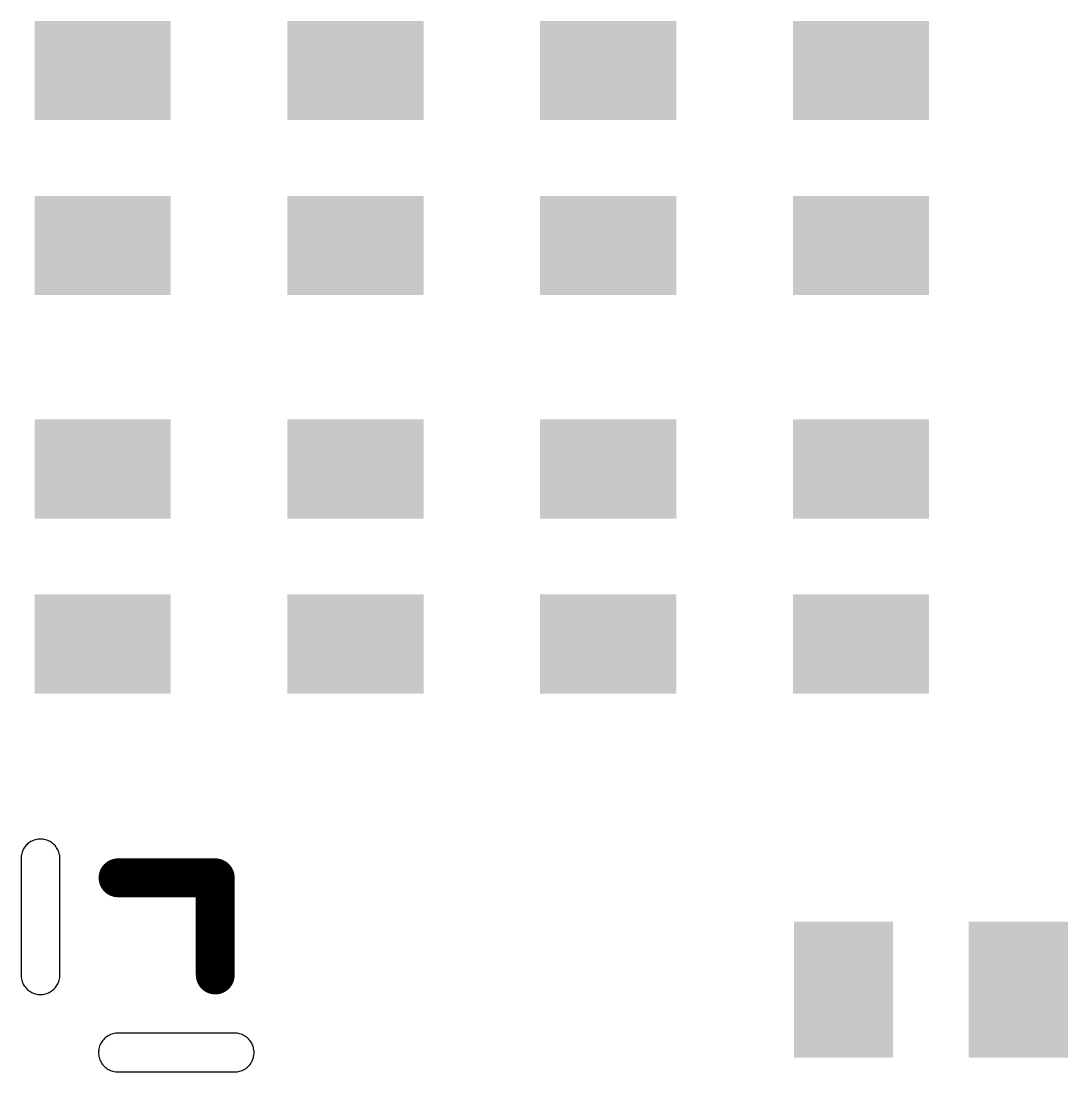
# Model space of a CAD drawing. Header units: inches. Extents: x -3.1 to 90.9, y -0.8 to 60.1.
# Drawn here: x 26.3 to 31.69, y 18.6 to 24.01 of the extents above; entities that cross this region are included whole.
import ezdxf

# ---------------------------------------------------------------- set-up
doc = ezdxf.new("R2010")
doc.units = ezdxf.units.IN
doc.layers.add('Top Overlay', color=2, linetype='Continuous')
doc.layers.add('Top Paste', color=8, linetype='Continuous')

# ---------------------------------------------------------------- blocks, each defined once
blk = doc.blocks.new('R0402_331')
at = {"layer": 'Top Paste'}
for points in [[(-0.705, -0.35), (-0.705, 0.35), (-0.195, 0.35), (-0.195, -0.35)], [(0.195, -0.35), (0.195, 0.35), (0.705, 0.35), (0.705, -0.35)]]:
    blk.add_hatch(color=8, dxfattribs=at).paths.add_polyline_path(points)
blk = doc.blocks.new('R0402_332')
at = {"layer": 'Top Paste'}
for points in [[(-0.705, -0.35), (-0.705, 0.35), (-0.195, 0.35), (-0.195, -0.35)], [(0.195, -0.35), (0.195, 0.35), (0.705, 0.35), (0.705, -0.35)]]:
    blk.add_hatch(color=8, dxfattribs=at).paths.add_polyline_path(points)
blk = doc.blocks.new('R0402_333')
at = {"layer": 'Top Paste'}
for points in [[(-0.705, -0.35), (-0.705, 0.35), (-0.195, 0.35), (-0.195, -0.35)], [(0.195, -0.35), (0.195, 0.35), (0.705, 0.35), (0.705, -0.35)]]:
    blk.add_hatch(color=8, dxfattribs=at).paths.add_polyline_path(points)
blk = doc.blocks.new('R0402_335')
at = {"layer": 'Top Paste'}
for points in [[(-0.705, -0.35), (-0.705, 0.35), (-0.195, 0.35), (-0.195, -0.35)], [(0.195, -0.35), (0.195, 0.35), (0.705, 0.35), (0.705, -0.35)]]:
    blk.add_hatch(color=8, dxfattribs=at).paths.add_polyline_path(points)
blk = doc.blocks.new('R0402_336')
at = {"layer": 'Top Paste'}
for points in [[(-0.705, -0.35), (-0.705, 0.35), (-0.195, 0.35), (-0.195, -0.35)], [(0.195, -0.35), (0.195, 0.35), (0.705, 0.35), (0.705, -0.35)]]:
    blk.add_hatch(color=8, dxfattribs=at).paths.add_polyline_path(points)
blk = doc.blocks.new('R0402_337')
at = {"layer": 'Top Paste'}
for points in [[(-0.705, -0.35), (-0.705, 0.35), (-0.195, 0.35), (-0.195, -0.35)], [(0.195, -0.35), (0.195, 0.35), (0.705, 0.35), (0.705, -0.35)]]:
    blk.add_hatch(color=8, dxfattribs=at).paths.add_polyline_path(points)
blk = doc.blocks.new('R0402_343')
at = {"layer": 'Top Paste'}
for points in [[(-0.705, -0.35), (-0.705, 0.35), (-0.195, 0.35), (-0.195, -0.35)], [(0.195, -0.35), (0.195, 0.35), (0.705, 0.35), (0.705, -0.35)]]:
    blk.add_hatch(color=8, dxfattribs=at).paths.add_polyline_path(points)
blk = doc.blocks.new('R0402_346')
at = {"layer": 'Top Paste'}
for points in [[(-0.705, -0.35), (-0.705, 0.35), (-0.195, 0.35), (-0.195, -0.35)], [(0.195, -0.35), (0.195, 0.35), (0.705, 0.35), (0.705, -0.35)]]:
    blk.add_hatch(color=8, dxfattribs=at).paths.add_polyline_path(points)
blk = doc.blocks.new('R0402_347')
at = {"layer": 'Top Paste'}
for points in [[(-0.705, -0.35), (-0.705, 0.35), (-0.195, 0.35), (-0.195, -0.35)], [(0.195, -0.35), (0.195, 0.35), (0.705, 0.35), (0.705, -0.35)]]:
    blk.add_hatch(color=8, dxfattribs=at).paths.add_polyline_path(points)
blk = doc.blocks.new('WQFN_40_L5_0_W5_0_P0_4_BL_EP_374')
at = {"layer": 'Top Overlay', "const_width": 0.2}
for points in [[(-2.1998, 2.6999), (-2.6999, 2.6999)], [(-2.6999, 2.1998), (-2.6999, 2.6999)]]:
    blk.add_lwpolyline(points, dxfattribs=at)
at = {"layer": 'Top Overlay', "const_width": 0.1}
for points in [[(-2.7499, 2.6999, 1), (-2.6499, 2.6999, 1)], [(-2.7499, 2.6999, 1), (-2.6499, 2.6999, 1)], [(-2.2498, 2.6999, 1), (-2.1498, 2.6999, 1)], [(-2.7499, 2.1998, 1), (-2.6499, 2.1998, 1)]]:
    blk.add_lwpolyline(points, format="xyb", close=True, dxfattribs=at)
at = {"layer": 'Top Paste'}
for p, q in [((-1.8716, 2.8701), (-1.876, 2.8653)), ((-1.8668, 2.8745), (-1.8716, 2.8701)), ((-1.8617, 2.8787), (-1.8668, 2.8745)), ((-1.8564, 2.8825), (-1.8617, 2.8787)), ((-1.8509, 2.886), (-1.8564, 2.8825)), ((-1.8451, 2.889), (-1.8509, 2.886)), ((-1.8391, 2.8917), (-1.8451, 2.889)), ((-1.833, 2.8941), (-1.8391, 2.8917)), ((-1.8267, 2.896), (-1.833, 2.8941)), ((-1.8204, 2.8974), (-1.8267, 2.896)), ((-1.8139, 2.8985), (-1.8204, 2.8974)), ((-1.8074, 2.8992), (-1.8139, 2.8985)), ((-1.8009, 2.8994), (-1.8074, 2.8992)), ((-1.7943, 2.8992), (-1.8009, 2.8994)), ((-1.7878, 2.8985), (-1.7943, 2.8992)), ((-1.7878, 2.8985), (-1.7878, 2.8985)), ((-1.7814, 2.8974), (-1.7878, 2.8985)), ((-1.775, 2.896), (-1.7814, 2.8974)), ((-1.7687, 2.8941), (-1.775, 2.896)), ((-1.7626, 2.8917), (-1.7687, 2.8941)), ((-1.7566, 2.889), (-1.7626, 2.8917)), ((-1.7509, 2.886), (-1.7566, 2.889)), ((-1.7453, 2.8825), (-1.7509, 2.886)), ((-1.74, 2.8787), (-1.7453, 2.8825)), ((-1.7349, 2.8745), (-1.74, 2.8787)), ((-1.7301, 2.8701), (-1.7349, 2.8745)), ((-1.7257, 2.8653), (-1.7301, 2.8701)), ((-1.9, 2.8124), (-1.9007, 2.8059)), ((-1.8989, 2.8189), (-1.9, 2.8124)), ((-1.8975, 2.8252), (-1.8989, 2.8189)), ((-1.8956, 2.8315), (-1.8975, 2.8252)), ((-1.8932, 2.8376), (-1.8956, 2.8315)), ((-1.8905, 2.8436), (-1.8932, 2.8376)), ((-1.8875, 2.8493), (-1.8905, 2.8436)), ((-1.884, 2.8549), (-1.8875, 2.8493)), ((-1.8802, 2.8602), (-1.884, 2.8549)), ((-1.876, 2.8653), (-1.8802, 2.8602)), ((-1.7215, 2.8602), (-1.7257, 2.8653)), ((-1.7177, 2.8549), (-1.7215, 2.8602)), ((-1.7142, 2.8494), (-1.7177, 2.8549)), ((-1.7112, 2.8436), (-1.7142, 2.8494)), ((-1.7085, 2.8376), (-1.7112, 2.8436)), ((-1.7062, 2.8315), (-1.7085, 2.8376)), ((-1.7043, 2.8252), (-1.7062, 2.8315)), ((-1.7028, 2.8189), (-1.7043, 2.8252)), ((-1.7017, 2.8124), (-1.7028, 2.8189)), ((-1.7011, 2.8059), (-1.7017, 2.8124)), ((-1.9007, 2.8059), (-1.9009, 2.7994)), ((-1.9009, 2.7994), (-1.9009, 2.1994)), ((-1.7009, 2.7994), (-1.7011, 2.8059)), ((-1.7009, 2.1994), (-1.7009, 2.7994)), ((-1.9009, 2.1994), (-1.9007, 2.1928)), ((-1.9007, 2.1928), (-1.9, 2.1863)), ((-1.9, 2.1863), (-1.8989, 2.1799)), ((-1.8989, 2.1799), (-1.8975, 2.1735)), ((-1.8975, 2.1735), (-1.8956, 2.1672)), ((-1.8956, 2.1672), (-1.8932, 2.1611)), ((-1.7085, 2.1611), (-1.7062, 2.1672)), ((-1.7062, 2.1672), (-1.7043, 2.1735)), ((-1.7043, 2.1735), (-1.7028, 2.1799)), ((-1.7028, 2.1799), (-1.7017, 2.1863)), ((-1.7017, 2.1863), (-1.7011, 2.1928)), ((-1.7011, 2.1928), (-1.7009, 2.1994)), ((-1.8932, 2.1611), (-1.8905, 2.1551)), ((-1.8905, 2.1551), (-1.8875, 2.1493)), ((-1.8875, 2.1493), (-1.884, 2.1438)), ((-1.884, 2.1438), (-1.8802, 2.1385)), ((-1.8802, 2.1385), (-1.876, 2.1334)), ((-1.876, 2.1334), (-1.8716, 2.1286)), ((-1.8716, 2.1286), (-1.8668, 2.1242)), ((-1.8668, 2.1242), (-1.8617, 2.12)), ((-1.8617, 2.12), (-1.8564, 2.1162)), ((-1.8564, 2.1162), (-1.8508, 2.1127)), ((-1.8508, 2.1127), (-1.8451, 2.1097)), ((-1.8451, 2.1097), (-1.8391, 2.107)), ((-1.7626, 2.107), (-1.7566, 2.1097)), ((-1.7566, 2.1097), (-1.7509, 2.1127)), ((-1.7509, 2.1127), (-1.7453, 2.1162)), ((-1.7453, 2.1162), (-1.74, 2.12)), ((-1.74, 2.12), (-1.7349, 2.1242)), ((-1.7349, 2.1242), (-1.7301, 2.1286)), ((-1.7301, 2.1286), (-1.7257, 2.1334)), ((-1.7257, 2.1334), (-1.7215, 2.1385)), ((-1.7215, 2.1385), (-1.7177, 2.1438)), ((-1.7177, 2.1438), (-1.7142, 2.1494)), ((-1.7142, 2.1494), (-1.7112, 2.1551)), ((-1.7112, 2.1551), (-1.7085, 2.1611)), ((-1.8391, 2.107), (-1.833, 2.1047)), ((-1.833, 2.1047), (-1.8267, 2.1028)), ((-1.8267, 2.1028), (-1.8204, 2.1013)), ((-1.8204, 2.1013), (-1.8139, 2.1002)), ((-1.8139, 2.1002), (-1.8074, 2.0996)), ((-1.8074, 2.0996), (-1.8009, 2.0994)), ((-1.8009, 2.0994), (-1.7943, 2.0996)), ((-1.7943, 2.0996), (-1.7878, 2.1002)), ((-1.7878, 2.1002), (-1.7814, 2.1013)), ((-1.7814, 2.1013), (-1.775, 2.1028)), ((-1.775, 2.1028), (-1.7687, 2.1047)), ((-1.7687, 2.1047), (-1.7626, 2.107)), ((-2.8376, 1.8932), (-2.8436, 1.8905)), ((-2.8315, 1.8956), (-2.8376, 1.8932)), ((-2.8252, 1.8975), (-2.8315, 1.8956)), ((-2.8189, 1.8989), (-2.8252, 1.8975)), ((-2.8124, 1.9), (-2.8189, 1.8989)), ((-2.8059, 1.9007), (-2.8124, 1.9)), ((-2.7994, 1.9009), (-2.8059, 1.9007)), ((-2.1994, 1.9009), (-2.7994, 1.9009)), ((-2.1928, 1.9007), (-2.1994, 1.9009)), ((-2.1863, 1.9), (-2.1928, 1.9007)), ((-2.1863, 1.9), (-2.1863, 1.9)), ((-2.1799, 1.8989), (-2.1863, 1.9)), ((-2.1735, 1.8975), (-2.1799, 1.8989)), ((-2.1672, 1.8956), (-2.1735, 1.8975)), ((-2.1611, 1.8932), (-2.1672, 1.8956)), ((-2.1551, 1.8905), (-2.1611, 1.8932)), ((-2.8917, 1.8391), (-2.8941, 1.833)), ((-2.889, 1.8451), (-2.8917, 1.8391)), ((-2.886, 1.8508), (-2.889, 1.8451)), ((-2.8825, 1.8564), (-2.886, 1.8508)), ((-2.8787, 1.8617), (-2.8825, 1.8564)), ((-2.8745, 1.8668), (-2.8787, 1.8617)), ((-2.8701, 1.8716), (-2.8745, 1.8668)), ((-2.8653, 1.876), (-2.8701, 1.8716)), ((-2.8602, 1.8802), (-2.8653, 1.876)), ((-2.8549, 1.884), (-2.8602, 1.8802)), ((-2.8494, 1.8875), (-2.8549, 1.884)), ((-2.8436, 1.8905), (-2.8494, 1.8875)), ((-2.1494, 1.8875), (-2.1551, 1.8905)), ((-2.1438, 1.884), (-2.1494, 1.8875)), ((-2.1385, 1.8802), (-2.1438, 1.884)), ((-2.1334, 1.876), (-2.1385, 1.8802)), ((-2.1286, 1.8716), (-2.1334, 1.876)), ((-2.1242, 1.8668), (-2.1286, 1.8716)), ((-2.12, 1.8617), (-2.1242, 1.8668)), ((-2.1162, 1.8564), (-2.12, 1.8617)), ((-2.1127, 1.8509), (-2.1162, 1.8564)), ((-2.1097, 1.8451), (-2.1127, 1.8509)), ((-2.107, 1.8391), (-2.1097, 1.8451)), ((-2.1047, 1.833), (-2.107, 1.8391)), ((-2.8992, 1.8074), (-2.8994, 1.8009)), ((-2.8994, 1.8009), (-2.8992, 1.7943)), ((-2.8985, 1.8139), (-2.8992, 1.8074)), ((-2.8992, 1.7943), (-2.8985, 1.7878)), ((-2.8974, 1.8204), (-2.8985, 1.8139)), ((-2.8985, 1.7878), (-2.8974, 1.7814)), ((-2.896, 1.8267), (-2.8974, 1.8204)), ((-2.8941, 1.833), (-2.896, 1.8267)), ((-2.1028, 1.8267), (-2.1047, 1.833)), ((-2.1013, 1.8204), (-2.1028, 1.8267)), ((-2.1002, 1.8139), (-2.1013, 1.8204)), ((-2.1013, 1.7814), (-2.1002, 1.7878)), ((-2.0996, 1.8074), (-2.1002, 1.8139)), ((-2.1002, 1.7878), (-2.0996, 1.7943)), ((-2.0994, 1.8009), (-2.0996, 1.8074)), ((-2.0996, 1.7943), (-2.0994, 1.8009)), ((-2.8974, 1.7814), (-2.896, 1.775)), ((-2.896, 1.775), (-2.8941, 1.7687)), ((-2.8941, 1.7687), (-2.8917, 1.7626)), ((-2.8917, 1.7626), (-2.889, 1.7566)), ((-2.889, 1.7566), (-2.886, 1.7508)), ((-2.886, 1.7508), (-2.8825, 1.7453)), ((-2.8825, 1.7453), (-2.8787, 1.74)), ((-2.8787, 1.74), (-2.8745, 1.7349)), ((-2.8745, 1.7349), (-2.8701, 1.7301)), ((-2.1286, 1.7301), (-2.1242, 1.7349)), ((-2.1242, 1.7349), (-2.12, 1.74)), ((-2.12, 1.74), (-2.1162, 1.7453)), ((-2.1162, 1.7453), (-2.1127, 1.7509)), ((-2.1127, 1.7509), (-2.1097, 1.7566)), ((-2.1097, 1.7566), (-2.107, 1.7626)), ((-2.107, 1.7626), (-2.1047, 1.7687)), ((-2.1047, 1.7687), (-2.1028, 1.775)), ((-2.1028, 1.775), (-2.1013, 1.7814)), ((-2.8701, 1.7301), (-2.8653, 1.7257)), ((-2.8653, 1.7257), (-2.8602, 1.7215)), ((-2.8602, 1.7215), (-2.8549, 1.7177)), ((-2.8549, 1.7177), (-2.8493, 1.7142)), ((-2.8493, 1.7142), (-2.8436, 1.7112)), ((-2.8436, 1.7112), (-2.8376, 1.7085)), ((-2.8376, 1.7085), (-2.8315, 1.7062)), ((-2.8315, 1.7062), (-2.8252, 1.7043)), ((-2.8252, 1.7043), (-2.8189, 1.7028)), ((-2.8189, 1.7028), (-2.8124, 1.7017)), ((-2.8124, 1.7017), (-2.8059, 1.7011)), ((-2.8059, 1.7011), (-2.7994, 1.7009)), ((-2.7994, 1.7009), (-2.1994, 1.7009)), ((-2.1994, 1.7009), (-2.1928, 1.7011)), ((-2.1928, 1.7011), (-2.1863, 1.7017)), ((-2.1863, 1.7017), (-2.1799, 1.7028)), ((-2.1799, 1.7028), (-2.1735, 1.7043)), ((-2.1735, 1.7043), (-2.1672, 1.7062)), ((-2.1672, 1.7062), (-2.1611, 1.7085)), ((-2.1611, 1.7085), (-2.1551, 1.7112)), ((-2.1551, 1.7112), (-2.1493, 1.7142)), ((-2.1493, 1.7142), (-2.1438, 1.7177)), ((-2.1438, 1.7177), (-2.1385, 1.7215)), ((-2.1385, 1.7215), (-2.1334, 1.7257)), ((-2.1334, 1.7257), (-2.1286, 1.7301))]:
    blk.add_line(p, q, dxfattribs=at)

msp = doc.modelspace()

# ---------------------------------------------------------------- block references
for name, p, rotation in [('R0402_331', (26.722, 23.302), 90), ('R0402_335', (28.022, 23.302), 270), ('R0402_347', (29.322, 23.302), 270), ('R0402_346', (30.622, 23.302), 270), ('R0402_332', (26.722, 21.252), 90), ('R0402_336', (28.022, 21.252), 270), ('R0402_337', (29.322, 21.252), 270), ('R0402_333', (30.622, 21.252), 90), ('WQFN_40_L5_0_W5_0_P0_4_BL_EP_374', (24.6009, 16.899), 270), ('R0402_343', (30.982, 19.024), 180)]:
    msp.add_blockref(name, p, dxfattribs=dict(rotation=rotation))

doc.saveas('drawing.dxf')
